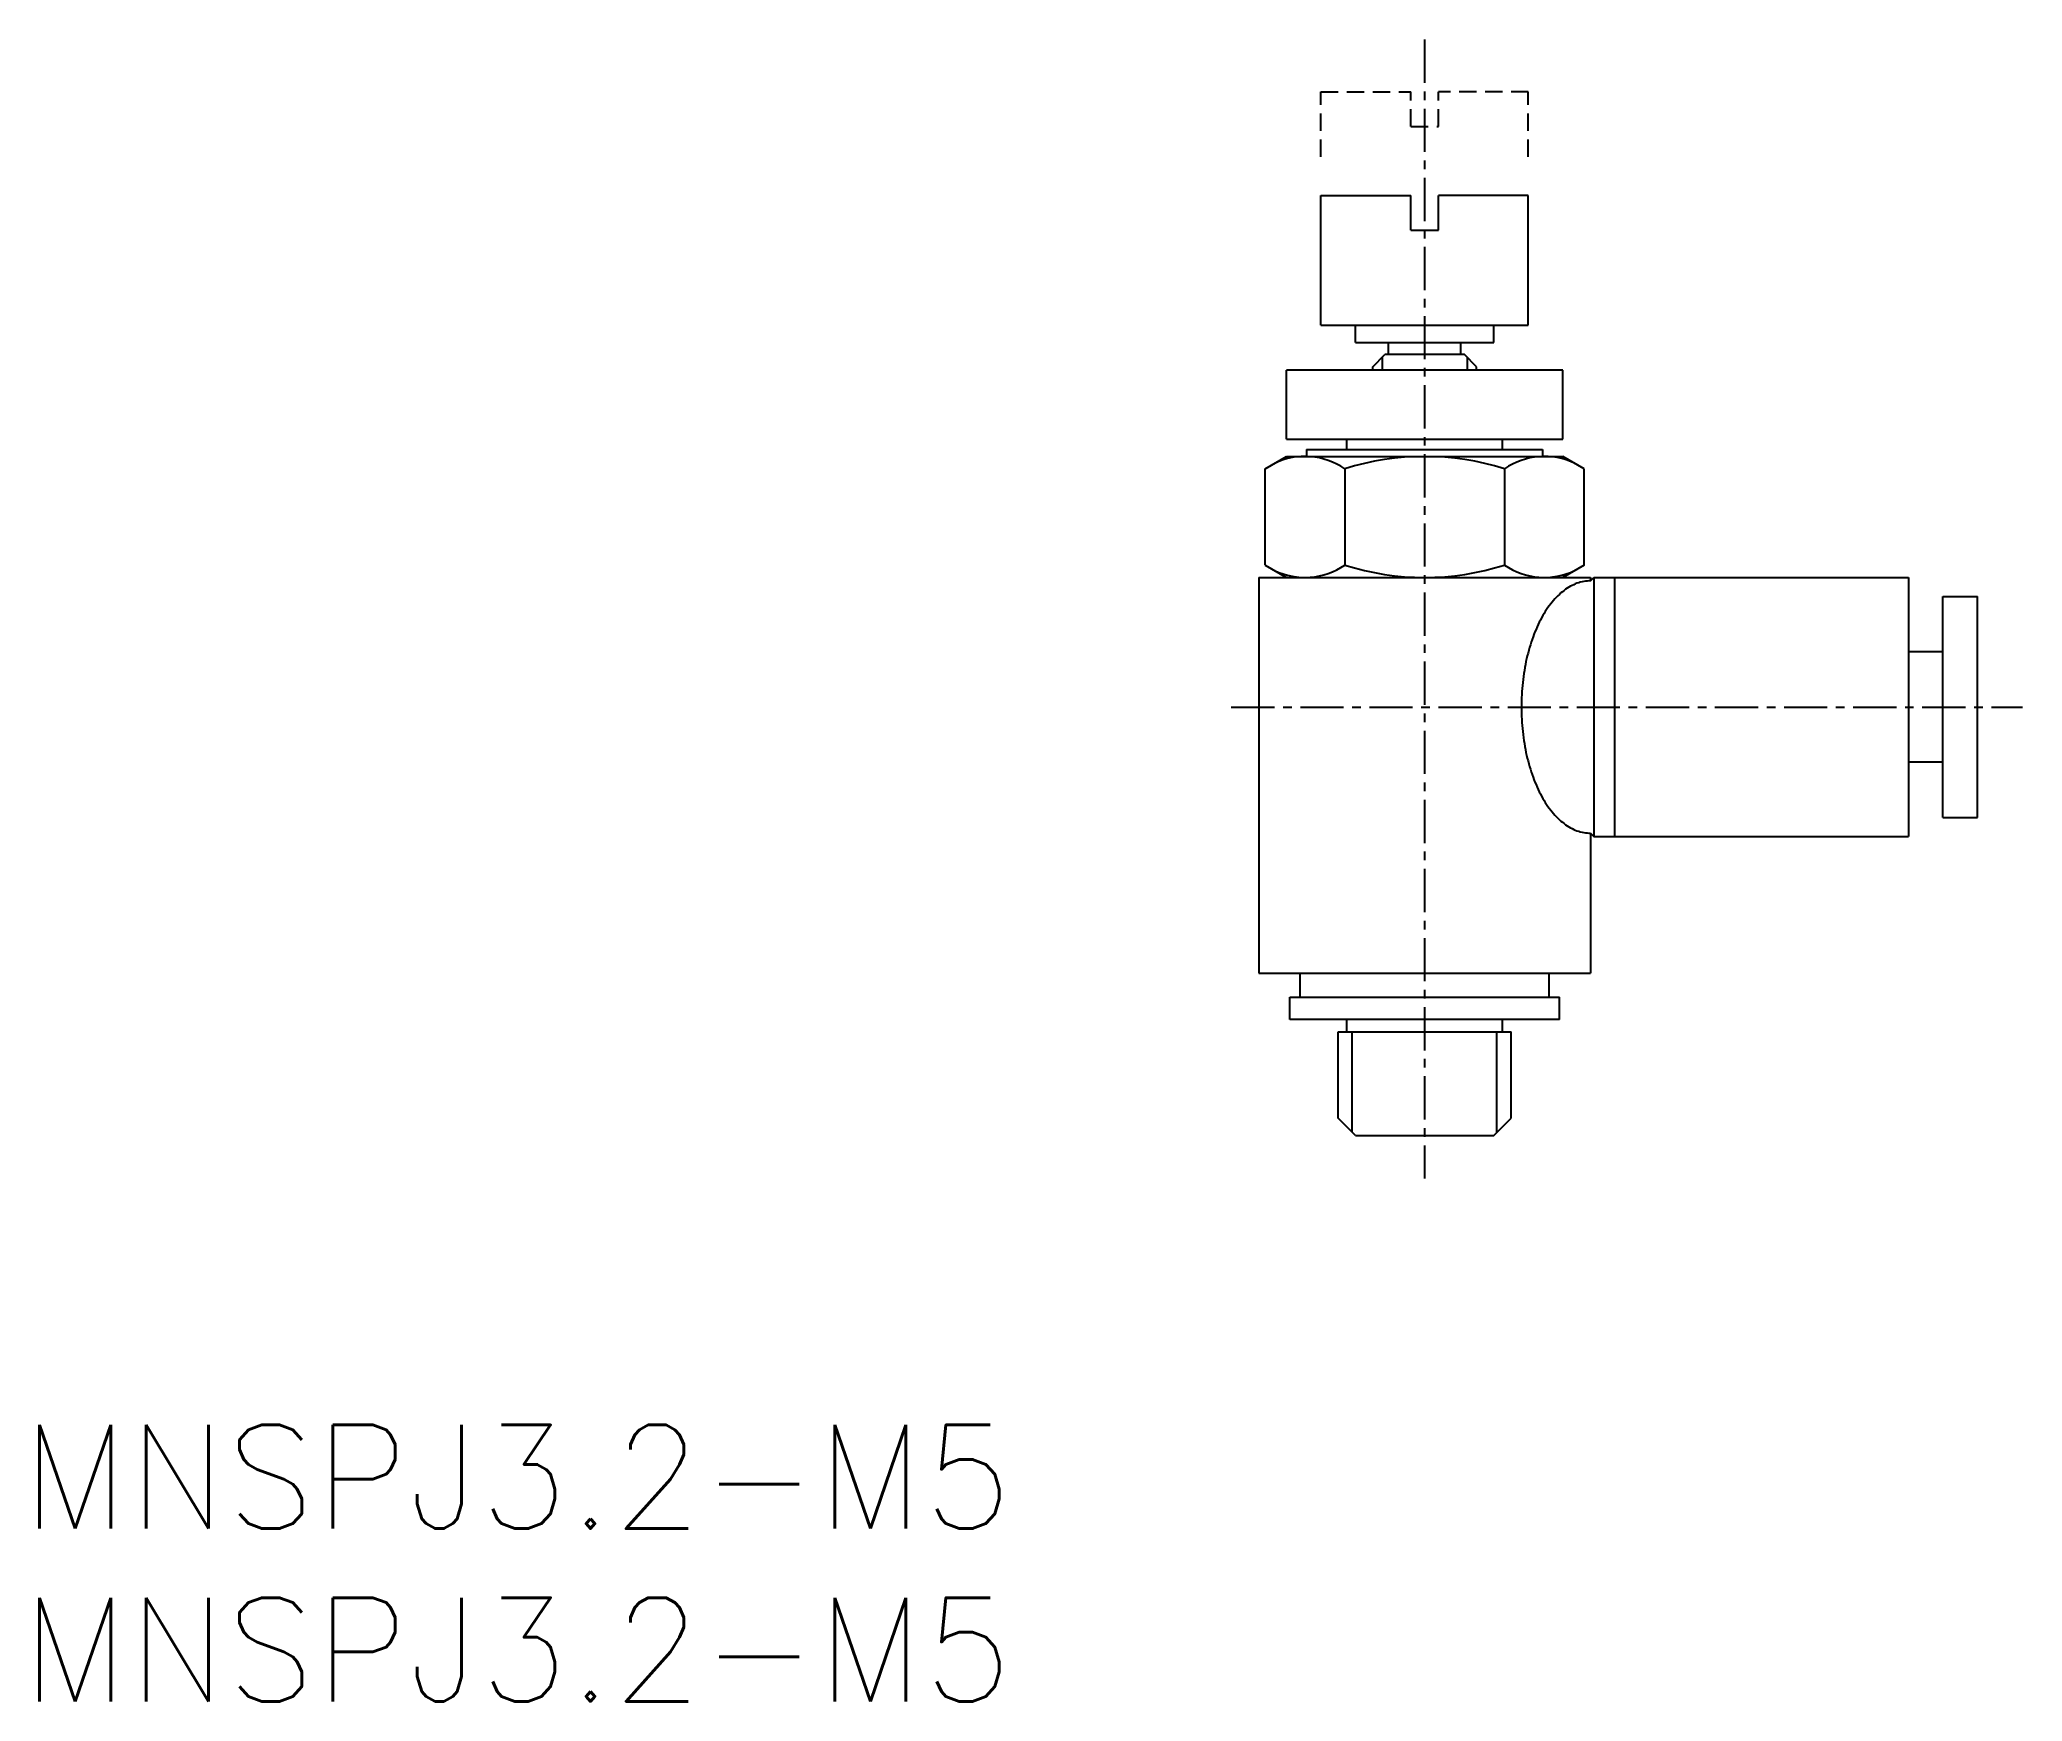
# Model space of a CAD drawing. Extents: x 0.5 to 57.9, y 0 to 48.1.
import ezdxf

# ---------------------------------------------------------------- set-up
doc = ezdxf.new("R2010")
doc.units = 0
doc.linetypes.add('CENTER', pattern=[2, 1.25, -0.25, 0.25, -0.25])
doc.linetypes.add('DASHED', pattern=[0.75, 0.5, -0.25])
doc.layers.get('0').update_dxf_attribs({"linetype": 'CONTINUOUS'})
doc.layers.add('CENTER', color=1, linetype='CENTER')
doc.styles.get("Standard").update_dxf_attribs({"font": 'txt.shx'})

# ---------------------------------------------------------------- blocks, each defined once
blk = doc.blocks.new('*U6')
at = {"color": 7, "linetype": 'CONTINUOUS'}
blk.add_text('MNSPJ3.2-M5', height=3, dxfattribs=at).set_placement((0, 0))
blk = doc.blocks.new('*U7')
at = {"color": 7, "linetype": 'CONTINUOUS'}
blk.add_text('MNSPJ3.2-M5', height=3, dxfattribs=at).set_placement((0, 5))

msp = doc.modelspace()

# ---------------------------------------------------------------- linework, layer by layer
at = {"color": 3, "linetype": 'DASHED'}
for p, q in [((37.6, 46.576), (40.2, 46.576)), ((37.6, 44.701), (37.6, 46.576)), ((40.2, 45.576), (40.2, 46.576)), ((43.6, 46.576), (41, 46.576)), ((41, 45.576), (41, 46.576)), ((43.6, 44.701), (43.6, 46.576)), ((40.2, 45.576), (41, 45.576))]:
    msp.add_line(p, q, dxfattribs=at)
at = {"color": 7, "linetype": 'CONTINUOUS'}
for p, q in [((37.6, 43.576), (40.2, 43.576)), ((37.6, 39.826), (37.6, 43.576)), ((40.2, 42.576), (40.2, 43.576)), ((43.6, 43.576), (41, 43.576)), ((41, 42.576), (41, 43.576)), ((43.6, 39.826), (43.6, 43.576)), ((40.2, 42.576), (41, 42.576)), ((37.6, 39.826), (43.6, 39.826)), ((38.6, 39.326), (38.6, 39.826)), ((42.6, 39.326), (42.6, 39.826)), ((38.6, 39.326), (42.6, 39.326)), ((39.55, 38.975), (39.55, 39.326)), ((41.65, 38.975), (41.65, 39.326)), ((44.6, 38.526), (36.6, 38.526)), ((36.6, 36.526), (36.6, 38.526)), ((39.1, 38.625), (39.45, 38.975)), ((39.1, 38.526), (39.1, 38.625)), ((39.37, 38.896), (39.37, 38.526)), ((41.75, 38.975), (39.45, 38.975)), ((42.1, 38.625), (41.75, 38.975)), ((41.829, 38.896), (41.829, 38.526)), ((42.1, 38.526), (42.1, 38.625)), ((44.6, 36.526), (44.6, 38.526)), ((36.6, 36.526), (44.6, 36.526)), ((37.184, 36.226), (37.184, 36.026)), ((37.184, 36.226), (44.015, 36.226)), ((38.35, 36.226), (38.35, 36.526)), ((42.85, 36.226), (42.85, 36.526)), ((44.015, 36.226), (44.015, 36.026)), ((35.981, 35.669), (36.6, 36.026)), ((35.981, 32.883), (35.981, 35.669)), ((36.6, 36.026), (44.6, 36.026)), ((38.29, 35.669), (38.29, 32.883)), ((42.909, 35.669), (42.909, 32.883)), ((45.218, 35.669), (44.6, 36.026)), ((45.218, 32.883), (45.218, 35.669)), ((35.981, 32.883), (36.6, 32.526)), ((45.218, 32.883), (44.6, 32.526)), ((35.8, 32.526), (45.4, 32.526)), ((35.8, 32.526), (35.8, 21.076)), ((36.6, 32.526), (44.6, 32.526)), ((45.4, 32.526), (45.4, 32.426)), ((45.4, 32.426), (45.5, 32.526)), ((45.5, 32.526), (45.5, 25.026)), ((45.5, 32.526), (54.6, 32.526)), ((46.1, 25.026), (46.1, 32.526)), ((54.6, 32.526), (54.6, 25.026)), ((55.6, 31.976), (56.6, 31.976)), ((55.6, 25.576), (55.6, 31.976)), ((56.6, 25.576), (56.6, 31.976)), ((55.6, 30.376), (54.6, 30.376)), ((55.6, 27.176), (54.6, 27.176)), ((55.6, 25.576), (56.6, 25.576)), ((45.4, 25.126), (45.5, 25.026)), ((45.4, 25.126), (45.4, 21.076)), ((45.5, 25.026), (54.6, 25.026)), ((35.8, 21.076), (45.4, 21.076)), ((37, 20.376), (37, 21.076)), ((44.2, 20.376), (44.2, 21.076)), ((36.7, 19.736), (36.7, 20.376)), ((36.7, 20.376), (44.5, 20.376)), ((44.5, 19.736), (44.5, 20.376)), ((44.5, 19.736), (36.7, 19.736)), ((38.35, 19.376), (38.35, 19.736)), ((42.85, 19.376), (42.85, 19.736)), ((38.1, 16.876), (38.1, 19.376)), ((38.1, 19.376), (43.1, 19.376)), ((38.506, 16.47), (38.506, 19.376)), ((42.694, 16.47), (42.694, 19.376)), ((43.1, 16.876), (43.1, 19.376)), ((38.6, 16.376), (38.1, 16.876)), ((42.6, 16.376), (43.1, 16.876)), ((38.6, 16.376), (42.6, 16.376))]:
    msp.add_line(p, q, dxfattribs=at)
msp.add_polyline3d([(45.4, 32.426, 0), (45.35, 32.425, 0), (45.301, 32.422, 0), (45.252, 32.416, 0), (45.203, 32.409, 0), (45.155, 32.399, 0), (45.106, 32.387, 0), (45.058, 32.372, 0), (45.009, 32.356, 0), (44.961, 32.337, 0), (44.914, 32.317, 0), (44.866, 32.294, 0), (44.819, 32.269, 0), (44.772, 32.242, 0), (44.726, 32.213, 0), (44.68, 32.182, 0), (44.634, 32.148, 0), (44.589, 32.113, 0), (44.544, 32.076, 0), (44.5, 32.036, 0), (44.457, 31.995, 0), (44.414, 31.952, 0), (44.371, 31.907, 0), (44.33, 31.86, 0), (44.288, 31.811, 0), (44.248, 31.76, 0), (44.208, 31.708, 0), (44.169, 31.654, 0), (44.131, 31.598, 0), (44.093, 31.54, 0), (44.056, 31.481, 0), (44.02, 31.42, 0), (43.985, 31.357, 0), (43.951, 31.293, 0), (43.918, 31.227, 0), (43.885, 31.16, 0), (43.853, 31.092, 0), (43.823, 31.022, 0), (43.793, 30.951, 0), (43.764, 30.878, 0), (43.737, 30.804, 0), (43.71, 30.729, 0), (43.684, 30.653, 0), (43.659, 30.575, 0), (43.636, 30.497, 0), (43.613, 30.417, 0), (43.592, 30.337, 0), (43.571, 30.255, 0), (43.552, 30.173, 0), (43.533, 30.09, 0), (43.516, 30.006, 0), (43.501, 29.921, 0), (43.486, 29.836, 0), (43.472, 29.75, 0), (43.459, 29.663, 0), (43.448, 29.576, 0), (43.438, 29.488, 0), (43.429, 29.4, 0), (43.421, 29.312, 0), (43.415, 29.223, 0), (43.409, 29.134, 0), (43.405, 29.045, 0), (43.402, 28.955, 0), (43.4, 28.866, 0), (43.4, 28.776, 0), (43.4, 28.687, 0), (43.402, 28.597, 0), (43.405, 28.508, 0), (43.409, 28.418, 0), (43.415, 28.329, 0), (43.421, 28.241, 0), (43.429, 28.152, 0), (43.438, 28.064, 0), (43.448, 27.977, 0), (43.459, 27.889, 0), (43.472, 27.803, 0), (43.486, 27.717, 0), (43.501, 27.631, 0), (43.516, 27.547, 0), (43.533, 27.463, 0), (43.552, 27.379, 0), (43.571, 27.297, 0), (43.592, 27.216, 0), (43.613, 27.135, 0), (43.636, 27.056, 0), (43.659, 26.977, 0), (43.684, 26.9, 0), (43.71, 26.823, 0), (43.737, 26.748, 0), (43.764, 26.674, 0), (43.793, 26.602, 0), (43.823, 26.531, 0), (43.853, 26.461, 0), (43.885, 26.392, 0), (43.918, 26.325, 0), (43.951, 26.259, 0), (43.985, 26.195, 0), (44.02, 26.133, 0), (44.056, 26.072, 0), (44.093, 26.012, 0), (44.131, 25.955, 0), (44.169, 25.899, 0), (44.208, 25.845, 0), (44.248, 25.792, 0), (44.288, 25.741, 0), (44.33, 25.692, 0), (44.371, 25.645, 0), (44.414, 25.6, 0), (44.457, 25.557, 0), (44.5, 25.516, 0), (44.544, 25.477, 0), (44.589, 25.439, 0), (44.634, 25.404, 0), (44.68, 25.371, 0), (44.726, 25.34, 0), (44.772, 25.31, 0), (44.819, 25.283, 0), (44.866, 25.258, 0), (44.914, 25.236, 0), (44.961, 25.215, 0), (45.009, 25.196, 0), (45.058, 25.18, 0), (45.106, 25.166, 0), (45.155, 25.154, 0), (45.203, 25.144, 0), (45.252, 25.136, 0), (45.301, 25.131, 0), (45.35, 25.127, 0), (45.4, 25.126, 0)], dxfattribs=at)
for centre, radius, start, end in [((37.135, 33.982), 2.045, 55.61575, 115.61575), ((40.6, 28.383), 7.643, 72.41205, 107.58795), ((44.064, 33.982), 2.045, 64.38425, 124.38425), ((37.135, 34.571), 2.045, 244.38425, 304.38425), ((40.6, 40.169), 7.643, 252.41205, 287.58795), ((44.064, 34.571), 2.045, 235.61575, 295.61575)]:
    msp.add_arc(centre, radius, start, end, dxfattribs=at)
at = {"layer": 'CENTER', "color": 1, "linetype": 'CENTER'}
for p, q in [((40.6, 48.09), (40.6, 15.129)), ((35.003, 28.776), (57.899, 28.776))]:
    msp.add_line(p, q, dxfattribs=at)

# ---------------------------------------------------------------- block references
at = {"color": 7, "linetype": 'CONTINUOUS'}
for name in ['*U7', '*U6']:
    msp.add_blockref(name, (0, 0), dxfattribs=at)

doc.saveas('drawing.dxf')
